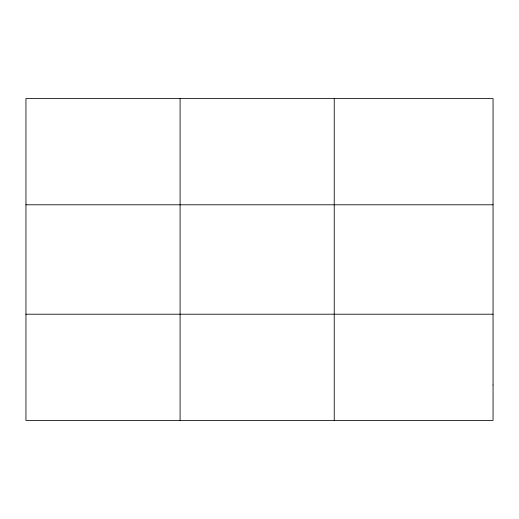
<?xml version="1.0" encoding="UTF-8"?>
<svg xmlns="http://www.w3.org/2000/svg" width="519" height="519" viewBox="0 0 519 519"><rect width="100%" height="100%" fill="white"/><g stroke="black" fill="none" stroke-linecap="round" stroke-linejoin="round"><path stroke-width="0.78" d="M180.093 420.416L180.093 98.584M334.236 420.416L334.236 98.584M25.95 204.791L493.05 204.791M25.95 314.209L493.05 314.209M493.05 385.014L493.05 420.416L25.95 420.416L25.95 98.584L493.05 98.584L493.05 385.014"/></g></svg>
